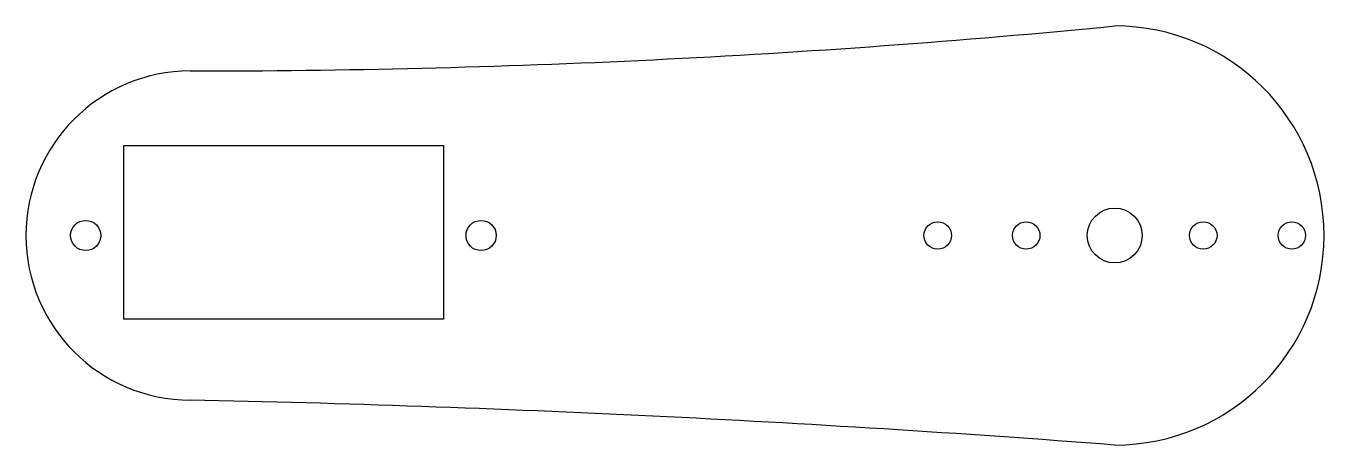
# Model space of a CAD drawing. Header units: millimetres. Extents: x -67.6 to 23.6, y 0.1 to 29.5.
import ezdxf

# ---------------------------------------------------------------- set-up
doc = ezdxf.new("R2010")
doc.units = ezdxf.units.MM

msp = doc.modelspace()

# ---------------------------------------------------------------- linework, layer by layer
at = {"color": 7, "linetype": 'Continuous', "lineweight": 25}
for p, q in [((-60.774, 21.136), (-38.274, 21.136)), ((-60.774, 21.136), (-60.774, 8.936)), ((-38.274, 21.136), (-38.274, 8.936)), ((-38.274, 8.936), (-60.774, 8.936))]:
    msp.add_line(p, q, dxfattribs=at)
for centre, radius in [((8.93, 14.823), 1.93), ((-63.424, 14.823), 1.062), ((-35.624, 14.823), 1.062), ((-3.52, 14.823), 0.965), ((2.705, 14.823), 0.965), ((15.155, 14.823), 0.965), ((21.38, 14.823), 0.965)]:
    msp.add_circle(centre, radius, dxfattribs=at)
for centre, radius, start, end in [((-56.07, 696.927), 670.547, 270, 275.562748), ((8.93, 14.823), 14.715, 270, 90), ((-56.07, 14.823), 11.557, 90, 270), ((-80.96, -1179.623), 1183.151, 85.642712, 88.794539)]:
    msp.add_arc(centre, radius, start, end, dxfattribs=at)

doc.saveas('drawing.dxf')
